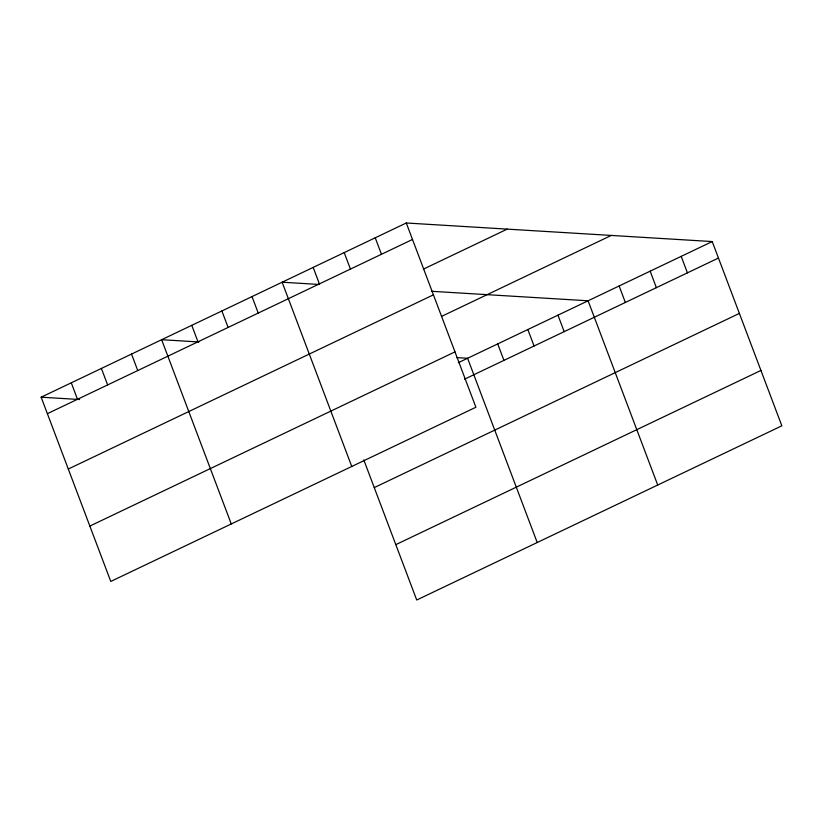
<?xml version="1.0" encoding="UTF-8"?>
<svg xmlns="http://www.w3.org/2000/svg" width="823" height="823" viewBox="0 0 823 823"><rect width="100%" height="100%" fill="white"/><g stroke="black" fill="none" stroke-linecap="round" stroke-linejoin="round"><path stroke-width="1.23" d="M406.274 222.992L475.9 407.251L110.776 581.439L41.15 397.19L406.274 222.992L712.224 241.561L781.85 425.81L416.726 600.008L363.797 459.913M47.374 413.671L412.498 239.472M423.331 269.152L507.235 229.123M68.299 469.028L433.423 294.84M441.941 316.217L611.263 235.44M89.851 526.072L454.975 351.884M458.329 362.696L712.224 241.561M464.553 379.177L718.458 258.041M374.249 487.597L739.373 313.409M395.812 544.641L760.925 370.453M319.396 284.48L282.135 282.217L351.75 466.466M431.396 291.28L588.085 300.786L657.711 485.035M198.899 341.967L161.637 339.704L231.263 523.953M456.775 357.614L467.598 358.272L537.213 542.522M41.15 397.19L79.615 399.525M681.197 256.365L687.421 272.855M650.16 271.179L656.384 287.659M619.122 285.982L625.346 302.463M557.963 315.158L564.187 331.638M527.841 329.529L534.065 346.01M497.72 343.901L503.943 360.381M375.237 237.806L381.461 254.286M344.199 252.61L350.433 269.09M313.162 267.413L319.396 283.894M252.013 296.589L258.237 313.069M221.881 310.96L228.115 327.441M191.759 325.332L197.993 341.812M131.515 354.075L137.75 370.556M101.394 368.447L107.628 384.927M71.272 382.818L77.496 399.299"/></g></svg>
